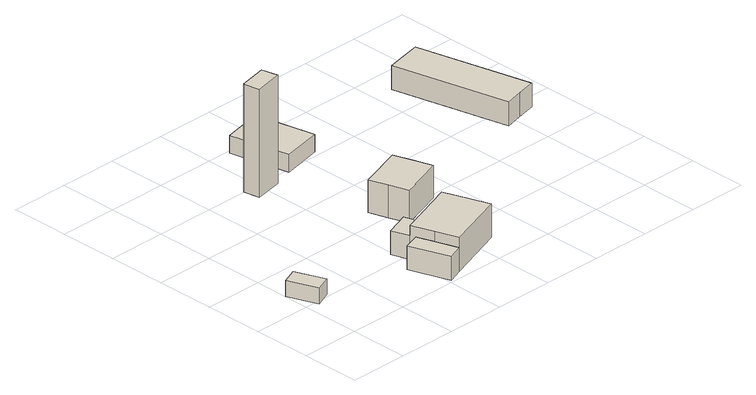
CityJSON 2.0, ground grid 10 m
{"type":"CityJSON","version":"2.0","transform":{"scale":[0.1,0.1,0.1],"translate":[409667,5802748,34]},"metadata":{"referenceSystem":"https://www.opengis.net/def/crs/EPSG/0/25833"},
"CityObjects":{
"building1":{"type":"Building","attributes":{"Gemeindeschluessel":"11000009","BezugspunktDach":"2200","function":"31001_2000","measuredHeight":4,"storeysAboveGround":1},"address":[{"country":"Germany","locality":"Berlin","thoroughfareNumber":"36 (2)","thoroughfareName":"Wernsdorfer Straße"}],"geometry":[{"type":"Solid","lod":"1","boundaries":[[[[0,1,2,3]],[[4,5,6,7]],[[4,7,3,2]],[[5,4,2,1]],[[6,5,1,0]],[[7,6,0,3]]]]}]},
"building2":{"type":"Building","attributes":{"Gemeindeschluessel":"11000009","function":"31001_2000"},"address":[{"country":"Germany","locality":"Berlin","thoroughfareNumber":"36","thoroughfareName":"Wernsdorfer Straße"}],"children":["building2-1","building2-2","building2-3"]},
"building2-1":{"type":"BuildingPart","attributes":{"BezugspunktDach":"2200","measuredHeight":7.4,"storeysAboveGround":1},"parents":["building2"],"geometry":[{"type":"MultiSurface","lod":"1","boundaries":[[[8,9,10,11,12,13]],[[14,15,16,17,18,19]],[[14,20,21,22,23,13,12]],[[15,14,12,11]],[[16,15,11,10]],[[17,16,10,9]],[[24,25,17,9,8]],[[19,18,8,13],[26,27,24,18]],[[19,28,23,22,21,20]],[[18,17,25,24]],[[24,27,26,18]]]}]},
"building2-2":{"type":"BuildingPart","attributes":{"BezugspunktDach":"2200","measuredHeight":4,"storeysAboveGround":1},"parents":["building2"],"geometry":[{"type":"Solid","lod":"1","boundaries":[[[[23,22,29,30]],[[31,21,19,32]],[[31,32,30,29]],[[21,31,29,22]],[[32,19,23,30]],[[19,21,22,23]]]]}]},
"building2-3":{"type":"BuildingPart","attributes":{"BezugspunktDach":"2200","measuredHeight":4,"storeysAboveGround":1},"parents":["building2"],"geometry":[{"type":"MultiSurface","lod":"1","boundaries":[[[33,25,27,34]],[[26,17,35,36]],[[26,36,34,27]],[[35,17,25,33]],[[36,35,33,34]],[[17,18,24,25]],[[26,27,24,18]]]}]},
"building3":{"type":"Building","attributes":{"Gemeindeschluessel":"11000009","BezugspunktDach":"2200","function":"31001_2000","measuredHeight":18.28,"storeysAboveGround":1},"address":[{"country":"Germany","locality":"Berlin","thoroughfareNumber":"34 (4)","thoroughfareName":"Wernsdorfer Straße"}],"geometry":[{"type":"Solid","lod":"1","boundaries":[[[[37,38,39,40]],[[41,42,43,44]],[[41,44,40,39]],[[42,41,39,38]],[[43,42,38,37]],[[44,43,37,40]]]]}]},
"building4":{"type":"Building","attributes":{"Gemeindeschluessel":"11000009","BezugspunktDach":"2200","function":"31001_2000","measuredHeight":7.84,"storeysAboveGround":1},"address":[{"country":"Germany","locality":"Berlin","thoroughfareNumber":"36 (1)","thoroughfareName":"Wernsdorfer Straße"}],"geometry":[{"type":"Solid","lod":"1","boundaries":[[[[45,46,47,48,49,50]],[[51,52,53,54,55,56]],[[51,56,50,49]],[[52,51,49,48]],[[53,52,48,47]],[[54,53,47,46]],[[55,54,46,45]],[[56,55,45,50]]]]}]},
"building5":{"type":"Building","attributes":{"Gemeindeschluessel":"11000009","BezugspunktDach":"2200","function":"31001_2000","measuredHeight":3,"storeysAboveGround":1},"address":[{"country":"Germany","locality":"Berlin","thoroughfareNumber":"34 (3)","thoroughfareName":"Wernsdorfer Straße"}],"geometry":[{"type":"Solid","lod":"1","boundaries":[[[[57,58,59,60]],[[61,62,63,64]],[[61,64,60,59]],[[62,61,59,58]],[[63,62,58,57]],[[64,63,57,60]]]]}]},
"building6":{"type":"Building","attributes":{"Gemeindeschluessel":"11000009","BezugspunktDach":"2200","function":"31001_2000","measuredHeight":4.89,"storeysAboveGround":1},"address":[{"country":"Germany","locality":"Berlin","thoroughfareNumber":"36","thoroughfareName":"Wernsdorfer Straße"}],"geometry":[{"type":"Solid","lod":"1","boundaries":[[[[65,66,67,68,69,70]],[[71,72,73,74,75,76]],[[71,76,70,69]],[[72,71,69,68]],[[73,72,68,67]],[[74,73,67,66]],[[75,74,66,65]],[[76,75,65,70]]]]}]}
},
"vertices":[
[21,93,27],[48,104,27],[28,154,27],[1,143,27],[28,154,0],[48,104,0],[21,93,0],[1,143,0],
[220,53,57],[233,15,57],[335,51,57],[322,89,57],[308,127,57],[206,91,57],[308,127,0],[322,89,0],[335,51,0],[233,15,0],[220,53,0],[206,91,0],[245,105,0],[248,106,0],[248,106,40],[206,91,40],[220,53,40],[233,15,40],[210,82,0],[210,82,40],[206,91,24],
[238,136,40],[196,121,40],[238,136,0],[196,121,0],
[206,5,40],[182,73,40],[206,5,0],[182,73,0],
[178,373,183],[226,383,183],[220,411,183],[173,401,183],[220,411,0],[226,383,0],[178,373,0],[173,401,0],
[267,196,57],[278,164,57],[354,190,57],[344,222,57],[333,254,57],[257,228,57],[333,254,2],[344,222,2],[354,190,2],[278,164,2],[267,196,2],[257,228,2],
[259,393,31],[327,408,31],[305,509,31],[237,494,31],[305,509,1],[327,408,1],[259,393,1],[237,494,1],
[580,260,42],[611,268,42],[643,275,42],[597,470,42],[565,463,42],[534,456,42],[565,463,2],[597,470,2],[643,275,2],[611,268,2],[580,260,2],[534,456,2]
]}
